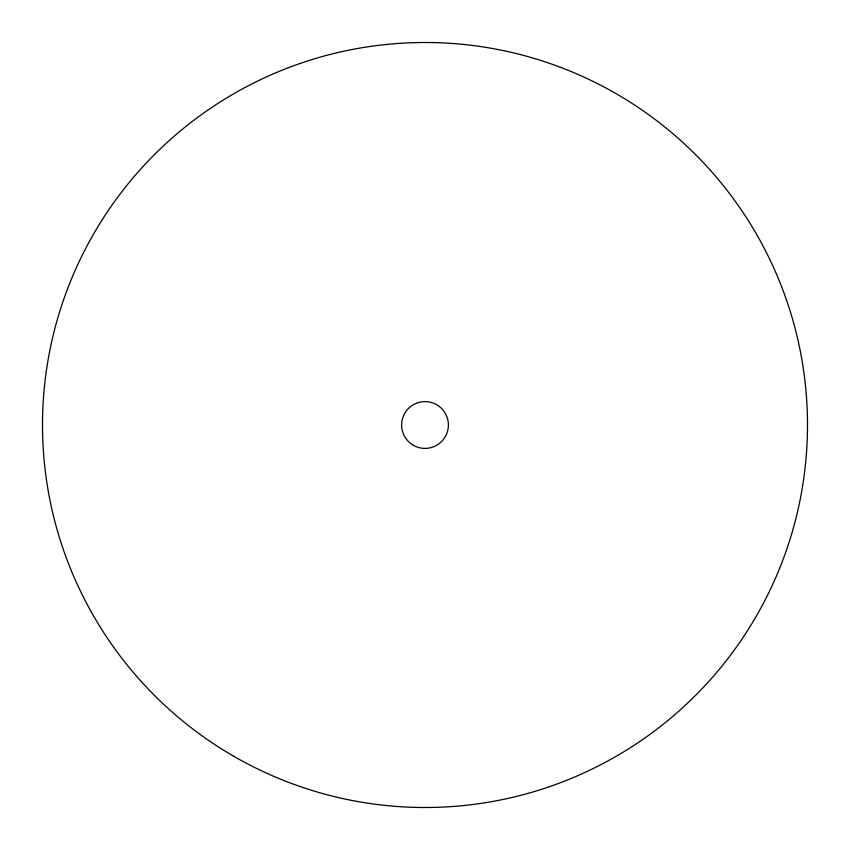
<?xml version="1.0" encoding="UTF-8"?>
<svg xmlns="http://www.w3.org/2000/svg" width="850" height="850" viewBox="0 0 850 850"><rect width="100%" height="100%" fill="white"/><g stroke="black" fill="none" stroke-linecap="round" stroke-linejoin="round"><path stroke-width="1.27" d="M233.75 756.256A382.5 382.5 0 0 0 807.5 425A382.5 382.5 0 0 0 233.75 93.744A382.5 382.5 0 0 0 233.75 756.256M413.302 445.262A23.407 23.407 0 0 0 448.407 425A23.407 23.407 0 0 0 413.302 404.738A23.407 23.407 0 0 0 413.302 445.262"/></g></svg>
